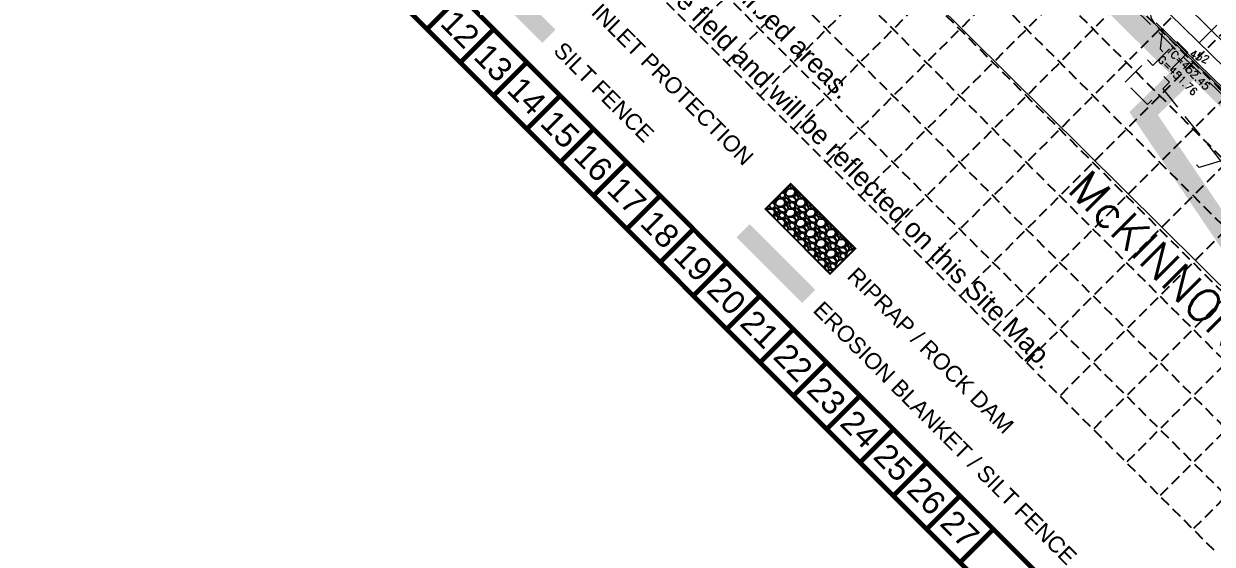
# Model space of a CAD drawing. Header units: inches. Extents: x 4334 to 5439, y 4649 to 5754.
# Drawn here: x 4333.6 to 4711.9, y 5037.8 to 5203.4 of the extents above; entities that cross this region are included whole.
import ezdxf
from ezdxf.enums import TextEntityAlignment as Align

# ---------------------------------------------------------------- set-up
doc = ezdxf.new("R2010")
doc.units = ezdxf.units.IN
doc.header["$LTSCALE"] = 30
doc.header["$MEASUREMENT"] = 0
for name, pattern in [('ACAD_ISO02W100', [15, 12, -3]), ('DIVIDE2', [0.625, 0.25, -0.125, 0, -0.125, 0, -0.125]), ('HIDDEN', [0.375, 0.25, -0.125]), ('PHANTOM2', [1.25, 0.625, -0.125, 0.125, -0.125, 0.125, -0.125])]:
    doc.linetypes.add(name, pattern=pattern)
for name, color, linetype in [('0S-jnts', 7, 'Continuous'), ('0S-walk', 1, 'Continuous'), ('BASE', 7, 'Continuous'), ('BNDY RWC', 4, 'PHANTOM2'), ('CURB', 6, 'Continuous'), ('CURB_FACE', 7, 'Continuous'), ('DA LINE', 211, 'DIVIDE2'), ('EC', 15, 'Continuous'), ('EX DUCT BANK', 1, 'HIDDEN'), ('GRID', 254, 'HIDDEN'), ('LEGEND', 7, 'Continuous'), ('PC', 15, 'Continuous'), ('PRJ LIMITS', 231, 'Continuous'), ('SAWCUT', 3, 'HIDDEN'), ('SILTFENCE', 23, 'HIDDEN'), ('STREETNAMES', 42, 'Continuous')]:
    doc.layers.add(name, color=color, linetype=linetype)
doc.styles.add('C140', font='SIMPLEX.shx', dxfattribs={"height": 0.07})
doc.styles.add('C80', font='SIMPLEX.shx', dxfattribs={"height": 0.04})
doc.styles.add("L200'", font='ARIAL.TTF', dxfattribs={"height": 0.001969})
doc.styles.get("Standard").update_dxf_attribs({"font": 'ARIAL.TTF'})

# ---------------------------------------------------------------- blocks, each defined once
blk = doc.blocks.new('_Dot')
at = {"color": 0, "linetype": 'ByBlock', "lineweight": -2}
blk.add_line((-0.5, 0), (-1, 0), dxfattribs=at)
at = {"color": 0, "linetype": 'ByBlock', "const_width": 0.5}
blk.add_lwpolyline([(-0.25, 0, 1), (0.25, 0, 1)], format="xyb", close=True, dxfattribs=at)

msp = doc.modelspace()

# ---------------------------------------------------------------- hatches: boundary and pattern name
at = {"layer": 'LEGEND', "linetype": 'ACAD_ISO02W100'}
h = msp.add_hatch(dxfattribs=at)
h.set_pattern_fill('GRAVEL', color=240, scale=4.57083, angle=-45, style=0)
h.set_pattern_definition([(183.0128, (4176.51648, 5211.2214), (-54.94510173, -3.23207494), [0.61494, -60.879287]), (139.9697, (4175.9024, 5211.18907), (42.016818855, -35.55274527), [1.05526, -104.470548]), (87.5104, (4175.09437, 5211.8678), (-3.23212292, -67.8733607), [0.744076, -73.663643]), (222.2737, (4173.02585, 5212.3203), (67.87335074, 61.40924671), [0.960962, -95.135235]), (247.8337, (4172.3148, 5211.67388), (22.62441061, 54.94512352), [0.9423, -93.287774]), (312.2737, (4171.95927, 5210.80122), (-61.40924671, 67.87335074), [0.960962, -95.135235]), (352.6942, (4172.60568, 5210.09017), (-74.33748517, 9.69624942), [1.270823, -125.811406]), (27.2553, (4173.86619, 5209.92856), (93.729904376, 48.48092636), [1.199788, -118.779056]), (76.4296, (4174.93277, 5210.47801), (16.16028179, 67.87337323), [0.964217, -95.457547]), (130.2364, (4175.159, 5211.4153), (32.3206793, -38.78475436), [1.1008, -53.93928]), (177.3974, (4174.44796, 5212.25565), (-74.337490607, 3.23211424), [1.423576, -140.934115]), (93.8141, (4176.19328, 5209.08823), (-3.2320831, 42.0168444), [0.485884, -48.1027]), (126.4692, (4176.16096, 5209.57304), (35.55268267, -48.48099335), [0.92439, -91.514923]), (180, (4175.6115, 5210.3164), (-3.232066, -3.232066), [0.64641, -5.817716]), (158.1986, (4175.7731, 5210.9305), (22.6244576, -9.6961895), [0.348105, -34.4623]), (246.8014, (4175.4499, 5211.0598), (6.464131, 12.9282601), [0.49229, -24.12238]), (345.9638, (4175.256, 5210.6073), (16.1603261, -3.2320505), [0.79957, -25.85272]), (116.5651, (4176.0317, 5210.4134), (3.2320715, -9.696191), [0.57817, -13.876066]), (331.3895, (4173.5753, 5212.93438), (42.0168271, -22.62448489), [0.80995, -80.185362]), (25.3462, (4174.28636, 5212.54654), (-48.48096487, -22.62447648), [0.679504, -67.27077]), (248.1986, (4176.6781, 5211.0598), (9.6961895, 22.6244576), [0.696206, -34.114198]), (298.6105, (4176.41952, 5210.41337), (-22.62448489, 42.0168271), [0.80995, -80.185362]), (294.444, (4171.5714, 5210.9305), (-9.6962136, 22.62444724), [0.781063, -38.272126]), (249.7751, (4171.89463, 5210.21945), (19.39242564, 51.71302403), [0.654442, -64.789883]), (21.8014, (4173.47834, 5207.7954), (22.6244576, 9.6961895), [0.696206, -34.114198]), (332.354, (4174.12475, 5208.05397), (-54.94509186, 29.0886083), [0.766213, -75.85486]), (24.444, (4171.89463, 5209.3791), (-22.62444724, -9.6962136), [0.39053, -38.66266]), (56.3099, (4173.2844, 5207.9893), (9.6962048, 16.1603192), [0.233067, -23.073682]), (120.9638, (4173.4137, 5208.1832), (6.4641378, -12.928255), [0.9423, -17.903713]), (141.009, (4172.9289, 5208.99126), (35.55271076, -29.0885854), [0.873257, -86.452327]), (258.6901, (4174.9651, 5210.3164), (3.232059, 9.6961975), [0.659214, -15.821146]), (308.1572, (4174.83581, 5209.67), (48.48094543, -61.40925668), [1.150908, -113.939653]), (15.9454, (4175.54686, 5208.765), (-35.5527151, -9.6961958), [0.470594, -46.58898]), (45, (4175.9994, 5208.8943), (2e-15, 6.46413), [0.27425, -4.29658]), (75.2564, (4172.9612, 5209.15287), (-9.69621913, -35.55270519), [0.635, -62.865]), (3.0128, (4173.1228, 5209.76696), (54.94510173, 3.23207494), [1.229882, -60.264346]), (315, (4174.351, 5209.8316), (6.46413, -2e-15), [1.188416, -3.382414]), (280.3048, (4175.19134, 5208.99126), (-9.69614828, 54.94511238), [0.722712, -71.548454]), (209.0546, (4175.3206, 5208.2802), (-16.1603245, -9.6961954), [0.66552, -32.610623]), (162.646, (4174.73885, 5207.957), (-93.72989315, 29.08854552), [1.083584, -107.274976]), (130.4261, (4173.70459, 5208.28021), (-38.78479727, 45.24889344), [1.14636, -113.489476])])
h.paths.add_polyline_path([(4569.72, 5144.48), (4590.25, 5123.87), (4598.33, 5131.95), (4577.73, 5152.49)])

# ---------------------------------------------------------------- linework, layer by layer
at = {"layer": '0S-jnts', "color": 7, "lineweight": 0}
msp.add_line((4713.39, 5203.05), (4707.79, 5197.33), dxfattribs=at)
at = {"layer": '0S-walk', "color": 7, "lineweight": 0}
msp.add_line((4693.99, 5210.84), (4765.39, 5140.95), dxfattribs=at)
at = {"layer": 'BASE', "const_width": 1.5}
for points in [[(4334.64, 5329.02), (5013.47, 4650.2), (5437.73, 5074.46), (4758.91, 5753.28)], [(4355.86, 5329.02), (5013.47, 4671.41), (5416.52, 5074.46), (4758.91, 5732.07)]]:
    msp.add_lwpolyline(points, close=True, dxfattribs=at)
for points in [[(4461.92, 5201.74), (4472.53, 5212.35)], [(4472.53, 5191.13), (4483.14, 5201.74)], [(4483.14, 5180.53), (4493.74, 5191.13)], [(4493.74, 5169.92), (4504.35, 5180.53)], [(4504.35, 5159.31), (4514.96, 5169.92)], [(4514.96, 5148.71), (4525.56, 5159.31)], [(4525.56, 5138.1), (4536.17, 5148.71)], [(4536.17, 5127.49), (4546.78, 5138.1)], [(4546.78, 5116.89), (4557.38, 5127.49)], [(4557.38, 5106.28), (4567.99, 5116.89)], [(4567.99, 5095.68), (4578.6, 5106.28)], [(4578.6, 5085.07), (4589.2, 5095.68)], [(4589.2, 5074.46), (4599.81, 5085.07)], [(4599.81, 5063.86), (4610.42, 5074.46)], [(4610.42, 5053.25), (4621.02, 5063.86)], [(4621.02, 5042.64), (4631.63, 5053.25)], [(4631.63, 5032.04), (4642.24, 5042.64)]]:
    msp.add_lwpolyline(points, dxfattribs=at)
at = {"layer": 'BNDY RWC', "color": 7, "lineweight": 0}
msp.add_line((4770.65, 5143.43), (4602.29, 5308.73), dxfattribs=at)
at = {"layer": 'CURB', "color": 7, "lineweight": 0}
msp.add_line((4694.04, 5203.79), (4758.34, 5140.86), dxfattribs=at)
at = {"layer": 'CURB_FACE', "color": 7, "lineweight": 0}
msp.add_line((4693.69, 5203.43), (4757.99, 5140.5), dxfattribs=at)
msp.add_arc((4697.19, 5207.01), 5, 106.0097, 225.6138, dxfattribs=at)
at = {"layer": 'DA LINE', "color": 7, "linetype": 'Continuous', "lineweight": 0}
msp.add_line((4554.21, 5279.25), (4776.48, 5058.68), dxfattribs=at)
at = {"layer": 'EX DUCT BANK', "color": 7, "lineweight": 0}
msp.add_lwpolyline([(4540.56, 5382.47), (4711.77, 5214.7, 0.038719), (4734.87, 5195.32, -0.036888), (4758.09, 5176), (4785.37, 5149.65), (4783.72, 5147.94)], format="xyb", dxfattribs=at)
at = {"layer": 'GRID', "color": 253, "linetype": 'HIDDEN', "ltscale": 0.45}
for p, q in [((4918.01, 5572.97), (4546.73, 5201.69)), ((4928.61, 5562.37), (4557.34, 5191.09)), ((4939.22, 5551.76), (4567.94, 5180.48)), ((4949.83, 5541.15), (4578.55, 5169.87)), ((4960.43, 5530.55), (4589.16, 5159.27)), ((4971.04, 5519.94), (4599.76, 5148.66)), ((4981.65, 5509.33), (4610.37, 5138.05)), ((4992.25, 5498.73), (4620.98, 5127.45)), ((5002.86, 5488.12), (4631.58, 5116.84)), ((5013.47, 5477.51), (4642.19, 5106.23)), ((5024.07, 5466.91), (4652.8, 5095.63)), ((5034.68, 5456.3), (4663.4, 5085.02)), ((5045.29, 5445.69), (4674.01, 5074.41)), ((4461.92, 5435.09), (5119.53, 4777.48)), ((5055.89, 5435.09), (4684.61, 5063.81)), ((4451.32, 5424.48), (5108.93, 4766.87)), ((5066.5, 5424.48), (4695.22, 5053.2)), ((4440.71, 5413.87), (5098.32, 4756.26)), ((5077.11, 5413.87), (4705.83, 5042.6)), ((4430.29, 5402.98), (5087.9, 4745.37)), ((4419.69, 5392.38), (5077.3, 4734.77)), ((4409.08, 5381.77), (5066.69, 4724.16)), ((4398.47, 5371.16), (5056.08, 4713.55)), ((4387.87, 5360.56), (5045.48, 4702.95))]:
    msp.add_line(p, q, dxfattribs=at)
at = {"layer": 'LEGEND', "color": 200, "const_width": 5.94}
msp.add_lwpolyline([(4479.67, 5220.55), (4500.75, 5199.48)], dxfattribs=at)
at = {"layer": 'LEGEND', "color": 240, "const_width": 0.571}
msp.add_lwpolyline([(4569.72, 5144.48), (4590.25, 5123.87), (4598.33, 5131.95), (4577.73, 5152.49)], close=True, dxfattribs=at)
at = {"layer": 'LEGEND', "color": 84, "const_width": 5.94}
msp.add_lwpolyline([(4562.6, 5137.57), (4583.48, 5116.69)], dxfattribs=at)
at = {"layer": 'PC', "color": 43, "lineweight": 0}
for points in [[(4695.89, 5200.15), (4695.34, 5195.42), (4696.22, 5194.54)], [(4695.89, 5200.15), (4695.34, 5195.42), (4696.22, 5194.54)], [(4732.12, 5164.99), (4707.82, 5157.67), (4706.89, 5158.58)], [(4732.12, 5164.99), (4707.82, 5157.67), (4706.89, 5158.58)]]:
    msp.add_lwpolyline(points, dxfattribs=at)
at = {"layer": 'PRJ LIMITS', "color": 1, "linetype": 'HIDDEN', "const_width": 7}
msp.add_lwpolyline([(4718, 5483.85), (4546.68, 5362.78), (4592.44, 5314.07), (4584.39, 5305.18), (4703.29, 5187.77), (4690.09, 5174.87), (4729.7, 5116.26)], dxfattribs=at)
at = {"layer": 'SAWCUT', "color": 7, "lineweight": 0}
for p, q in [((4693.05, 5190.18), (4700.63, 5197.76)), ((4700.63, 5197.76), (4704.2, 5194.27)), ((4684.21, 5184.87), (4691.28, 5191.95)), ((4691.28, 5191.95), (4693.05, 5190.18)), ((4704.2, 5194.27), (4696.58, 5186.64)), ((4691.28, 5177.8), (4684.21, 5184.87)), ((4698.35, 5184.88), (4696.21, 5182.73)), ((4696.58, 5186.64), (4698.35, 5184.88)), ((4696.21, 5182.73), (4759.71, 5103.77)), ((4692.66, 5179.18), (4691.28, 5177.8))]:
    msp.add_line(p, q, dxfattribs=at)
at = {"layer": 'SILTFENCE', "color": 200, "lineweight": 0}
msp.add_line((4756.5, 5140.26), (4642.29, 5252.23), dxfattribs=at)
at = {"layer": 'SILTFENCE', "color": 200, "linetype": 'Continuous', "const_width": 4}
msp.add_lwpolyline([(5084.71, 5256.74), (5105.72, 4984.79), (5104.35, 4979.91), (5102.26, 4976), (5100.1, 4973.03), (5097.78, 4970.64), (5095.25, 4968.31), (5091.39, 4967.13), (5005.71, 4954.08, -0.225991), (4916.54, 4982.09), (4587.06, 5304.64), (4596.78, 5314.5), (4567.65, 5342.16), (4596.93, 5390.66), (4667.82, 5415.99), (4711.36, 5459.98), (4730.39, 5442.52)], format="xyb", dxfattribs=at)

# ---------------------------------------------------------------- block references
at = {"layer": 'PC', "color": 43, "lineweight": 0, "xscale": 1.25, "yscale": 1.25, "zscale": 1.25, "rotation": 83.43240984813964}
msp.add_blockref('_Dot', (4696.03, 5201.39), dxfattribs=at)
msp.add_blockref('_Dot', (4696.03, 5201.39), dxfattribs=at)

# ---------------------------------------------------------------- texts
at = {"layer": 'BASE', "color": 7, "style": "L200'"}
for s, p in [('Stabilization practices are expected to be used at all disturbed areas.', (4410.2, 5362.28)), ('Location of concrete washout will be determined in the field and will be reflected on this Site Map.', (4399.48, 5351.55))]:
    msp.add_text(s, height=6.0832, rotation=315, dxfattribs=at).set_placement(p)
at = {"layer": 'BASE'}
for s, p in [('12', (4472.53, 5201.74)), ('13', (4483.14, 5191.13)), ('14', (4493.74, 5180.53)), ('15', (4504.35, 5169.92)), ('16', (4514.96, 5159.31)), ('17', (4525.56, 5148.71)), ('18', (4536.17, 5138.1)), ('19', (4546.78, 5127.49)), ('20', (4557.38, 5116.89)), ('21', (4567.99, 5106.28)), ('22', (4578.6, 5095.68)), ('23', (4589.2, 5085.07)), ('24', (4599.81, 5074.46)), ('25', (4610.42, 5063.86)), ('26', (4621.02, 5053.25)), ('27', (4631.63, 5042.64))]:
    msp.add_text(s, height=7.5, rotation=315, dxfattribs=at).set_placement(p, align=Align.MIDDLE_CENTER)
at = {"layer": 'EC', "color": 43, "lineweight": 0, "style": 'C80', "oblique": 8}
msp.add_text('452', height=2.4, rotation=338.8008, dxfattribs=at).set_placement((4707.71, 5193.05), align=Align.MIDDLE_CENTER)
at = {"layer": 'LEGEND', "style": "L200'"}
for s, height, p in [('INLET PROTECTION', 5.1149, (4513.92, 5206.78)), ('SILT FENCE', 5.115, (4501.89, 5194.52)), ('RIPRAP / ROCK DAM', 5.1149, (4595.37, 5122.78)), ('EROSION BLANKET / SILT FENCE', 5.1149, (4584.54, 5111.98))]:
    msp.add_text(s, height=height, rotation=315, dxfattribs=at).set_placement(p)
at = {"layer": 'PC', "color": 43, "lineweight": 0, "style": 'C80'}
for s, p in [('TC=452.45', (4697.23, 5194.67)), ('TC=452.45', (4697.23, 5194.67)), ('G=451.76', (4694.4, 5191.84)), ('G=451.76', (4694.4, 5191.84))]:
    msp.add_text(s, height=2.4, rotation=315, dxfattribs=at).set_placement(p)
at = {"layer": 'STREETNAMES', "color": 7, "lineweight": 0, "style": 'C140'}
msp.add_text('McKINNON AVE.', height=10.5, rotation=315, dxfattribs=at).set_placement((4665.46, 5150.26))

doc.saveas('drawing.dxf')
